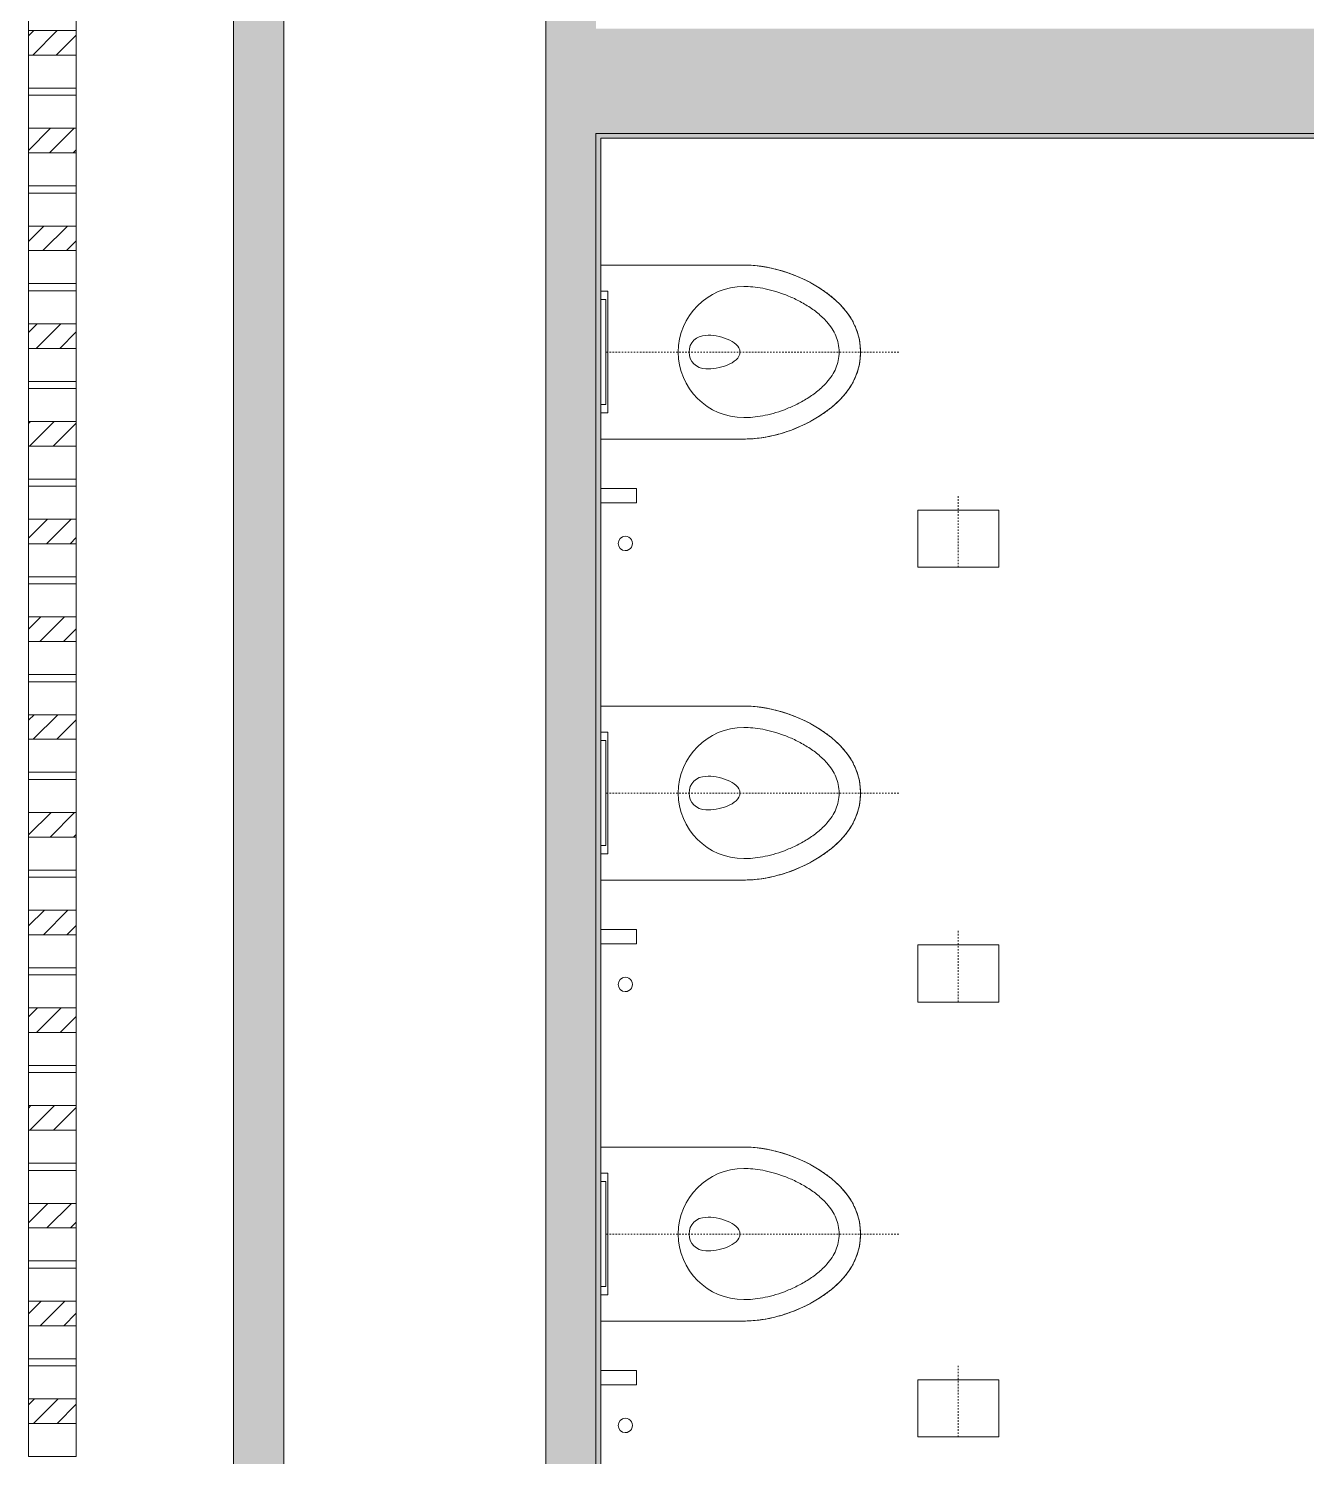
# Model space of a CAD drawing. Header units: millimetres. Extents: x -32090 to 18410, y 18847 to 76047.
# Drawn here: x -10725 to -8045, y 21962 to 24957 of the extents above; entities that cross this region are included whole.
import ezdxf

# ---------------------------------------------------------------- set-up
doc = ezdxf.new("R2010")
doc.units = ezdxf.units.MM
doc.linetypes.add('Dash', pattern=[6.35, 3.175, -3.175])
for name, color, linetype, lineweight in [('A-GLAZ-CURT', 52, 'Continuous', 5), ('A-GLAZ-CWMG', 51, 'Continuous', 5), ('A-WALL', 113, 'Continuous', 5), ('A-WALL-PATT', 111, 'Continuous', 5), ('P-SANR-FIXT', 6, 'Continuous', 5), ('P-SANR-FIXT-HDLN', 131, 'Dash', 5)]:
    doc.layers.add(name, color=color, linetype=linetype, lineweight=lineweight)

# ---------------------------------------------------------------- blocks, each defined once
blk = doc.blocks.new('TOTO-WC-WH - TOILET-V25-1st Traffic Floor Plan - Pedestrian')
at = {"layer": 'P-SANR-FIXT', "color": 7}
for p, q in [((-182.5, -300), (-182.5, 0)), ((-182.5, 0), (-182.5, -300)), ((-127.5, 0), (-127.5, -15)), ((127.5, -15), (-127.5, -15)), ((127.5, -15), (127.5, 0)), ((182.5, 0), (182.5, -300)), ((182.5, 0), (182.5, -300))]:
    blk.add_line(p, q, dxfattribs=at)
for centre, radius in [((0, -300), 137.5), ((0, -220.2), 35)]:
    blk.add_arc(centre, radius, 360, 180, dxfattribs=at)
for points, knots in [([(-35, -220.2), (-36, -233.8), (-30.7, -267.6), (-12.3, -292), (0, -292)], [0, 0, 0, 0, 0.0856719, 0.1699366, 0.1699366, 0.1699366, 0.1699366]), ([(35, -220.2), (36, -233.8), (30.7, -267.6), (12.3, -292), (0, -292)], [0, 0, 0, 0, 0.0856719, 0.1699366, 0.1699366, 0.1699366, 0.1699366]), ([(0, -545), (-8.6, -544.9), (-25, -543.5), (-43.9, -538), (-58, -531.9), (-68.1, -526.5), (-77.7, -520.3), (-89.9, -511.2), (-104, -498.3), (-119, -481), (-132.3, -462.4), (-143.9, -443.1), (-153.7, -423.7), (-164.7, -398.1), (-174.6, -366.9), (-181.2, -331.6), (-182.5, -310.1), (-182.5, -300)], [-1, -1, -1, -1, -0.9375, -0.875, -0.84375, -0.8125, -0.78125, -0.75, -0.6875, -0.625, -0.5625, -0.5, -0.4375, -0.375, -0.25, -0.125, 0, 0, 0, 0]), ([(-182.5, -300), (-182.5, -338.1), (-163, -438.6), (-72.5, -545), (0, -545)], [0, 0, 0, 0, 0.3064, 0.6503698, 0.6503698, 0.6503698, 0.6503698]), ([(-137.5, -300), (-137.5, -311.9), (-135.8, -332), (-129, -361.7), (-121.4, -385), (-111, -409.1), (-97.6, -433.6), (-81.6, -456.1), (-65.1, -473.5), (-49.1, -485.8), (-34, -493.8), (-18.1, -498.8), (-6.3, -500), (0, -500)], [0, 0, 0, 0, 0.118249, 0.1773736, 0.2364981, 0.2956226, 0.3547471, 0.4138717, 0.4729962, 0.5173396, 0.561683, 0.6060264, 0.6503698, 0.6503698, 0.6503698, 0.6503698]), ([(182.5, -300), (182.5, -310.1), (181.2, -331.6), (174.6, -366.9), (164.7, -398.1), (153.7, -423.7), (143.9, -443.1), (132.3, -462.4), (119, -481), (104, -498.3), (89.9, -511.2), (77.7, -520.3), (68.1, -526.5), (58, -531.9), (43.9, -538), (25, -543.5), (8.6, -544.9), (0, -545)], [-1, -1, -1, -1, -0.875, -0.75, -0.625, -0.5625, -0.5, -0.4375, -0.375, -0.3125, -0.25, -0.21875, -0.1875, -0.15625, -0.125, -0.0625, 0, 0, 0, 0]), ([(137.5, -300), (137.5, -311.9), (135.8, -332), (129, -361.7), (121.4, -385), (111, -409.1), (97.6, -433.6), (81.6, -456.1), (65.1, -473.5), (49.1, -485.8), (34, -493.8), (18.1, -498.8), (6.3, -500), (0, -500)], [0, 0, 0, 0, 0.118249, 0.1773736, 0.2364981, 0.2956226, 0.3547471, 0.4138717, 0.4729962, 0.5173396, 0.561683, 0.6060264, 0.6503698, 0.6503698, 0.6503698, 0.6503698]), ([(182.5, -300), (182.5, -338.1), (163, -438.6), (72.5, -545), (0, -545)], [0, 0, 0, 0, 0.3064, 0.6503698, 0.6503698, 0.6503698, 0.6503698])]:
    blk.add_open_spline(points, degree=3, knots=knots, dxfattribs=at)
at = {"layer": 'P-SANR-FIXT-HDLN', "color": 7}
blk.add_line((0, -625), (0, -11), dxfattribs=at)
blk = doc.blocks.new('TRIGGER SPRAY SET - THX20NBPIV-V26-1st Traffic Floor Plan - Pedestrian')
at = {"layer": 'P-SANR-FIXT', "color": 7}
for p, q in [((-15, 75), (-15, 0)), ((15, 0), (15, 75)), ((-15, 0), (15, 0))]:
    blk.add_line(p, q, dxfattribs=at)
for start, end in [(0, 180), (180, 360)]:
    blk.add_arc((-100, 23.4), 15, start, end, dxfattribs=at)
blk = doc.blocks.new('TOTO-WC-WH - TOILET-V27-1st Traffic Floor Plan - Pedestrian')
at = {"layer": 'P-SANR-FIXT', "color": 7}
for p, q in [((-182.5, -300), (-182.5, 0)), ((-182.5, 0), (-182.5, -300)), ((-127.5, 0), (-127.5, -15)), ((127.5, -15), (-127.5, -15)), ((127.5, -15), (127.5, 0)), ((182.5, 0), (182.5, -300)), ((182.5, 0), (182.5, -300))]:
    blk.add_line(p, q, dxfattribs=at)
for centre, radius in [((0, -300), 137.5), ((0, -220.2), 35)]:
    blk.add_arc(centre, radius, 360, 180, dxfattribs=at)
for points, knots in [([(-35, -220.2), (-36, -233.8), (-30.7, -267.6), (-12.3, -292), (0, -292)], [0, 0, 0, 0, 0.0856719, 0.1699366, 0.1699366, 0.1699366, 0.1699366]), ([(35, -220.2), (36, -233.8), (30.7, -267.6), (12.3, -292), (0, -292)], [0, 0, 0, 0, 0.0856719, 0.1699366, 0.1699366, 0.1699366, 0.1699366]), ([(0, -545), (-8.6, -544.9), (-25, -543.5), (-43.9, -538), (-58, -531.9), (-68.1, -526.5), (-77.7, -520.3), (-89.9, -511.2), (-104, -498.3), (-119, -481), (-132.3, -462.4), (-143.9, -443.1), (-153.7, -423.7), (-164.7, -398.1), (-174.6, -366.9), (-181.2, -331.6), (-182.5, -310.1), (-182.5, -300)], [-1, -1, -1, -1, -0.9375, -0.875, -0.84375, -0.8125, -0.78125, -0.75, -0.6875, -0.625, -0.5625, -0.5, -0.4375, -0.375, -0.25, -0.125, 0, 0, 0, 0]), ([(-182.5, -300), (-182.5, -338.1), (-163, -438.6), (-72.5, -545), (0, -545)], [0, 0, 0, 0, 0.3064, 0.6503698, 0.6503698, 0.6503698, 0.6503698]), ([(-137.5, -300), (-137.5, -311.9), (-135.8, -332), (-129, -361.7), (-121.4, -385), (-111, -409.1), (-97.6, -433.6), (-81.6, -456.1), (-65.1, -473.5), (-49.1, -485.8), (-34, -493.8), (-18.1, -498.8), (-6.3, -500), (0, -500)], [0, 0, 0, 0, 0.118249, 0.1773736, 0.2364981, 0.2956226, 0.3547471, 0.4138717, 0.4729962, 0.5173396, 0.561683, 0.6060264, 0.6503698, 0.6503698, 0.6503698, 0.6503698]), ([(182.5, -300), (182.5, -310.1), (181.2, -331.6), (174.6, -366.9), (164.7, -398.1), (153.7, -423.7), (143.9, -443.1), (132.3, -462.4), (119, -481), (104, -498.3), (89.9, -511.2), (77.7, -520.3), (68.1, -526.5), (58, -531.9), (43.9, -538), (25, -543.5), (8.6, -544.9), (0, -545)], [-1, -1, -1, -1, -0.875, -0.75, -0.625, -0.5625, -0.5, -0.4375, -0.375, -0.3125, -0.25, -0.21875, -0.1875, -0.15625, -0.125, -0.0625, 0, 0, 0, 0]), ([(137.5, -300), (137.5, -311.9), (135.8, -332), (129, -361.7), (121.4, -385), (111, -409.1), (97.6, -433.6), (81.6, -456.1), (65.1, -473.5), (49.1, -485.8), (34, -493.8), (18.1, -498.8), (6.3, -500), (0, -500)], [0, 0, 0, 0, 0.118249, 0.1773736, 0.2364981, 0.2956226, 0.3547471, 0.4138717, 0.4729962, 0.5173396, 0.561683, 0.6060264, 0.6503698, 0.6503698, 0.6503698, 0.6503698]), ([(182.5, -300), (182.5, -338.1), (163, -438.6), (72.5, -545), (0, -545)], [0, 0, 0, 0, 0.3064, 0.6503698, 0.6503698, 0.6503698, 0.6503698])]:
    blk.add_open_spline(points, degree=3, knots=knots, dxfattribs=at)
at = {"layer": 'P-SANR-FIXT-HDLN', "color": 7}
blk.add_line((0, -625), (0, -11), dxfattribs=at)
blk = doc.blocks.new('TRIGGER SPRAY SET - THX20NBPIV-V28-1st Traffic Floor Plan - Pedestrian')
at = {"layer": 'P-SANR-FIXT', "color": 7}
for p, q in [((-15, 75), (-15, 0)), ((15, 0), (15, 75)), ((-15, 0), (15, 0))]:
    blk.add_line(p, q, dxfattribs=at)
for start, end in [(0, 180), (180, 360)]:
    blk.add_arc((-100, 23.4), 15, start, end, dxfattribs=at)
blk = doc.blocks.new('TOTO-WC-WH - TOILET-V29-1st Traffic Floor Plan - Pedestrian')
at = {"layer": 'P-SANR-FIXT', "color": 7}
for p, q in [((-182.5, -300), (-182.5, 0)), ((-182.5, 0), (-182.5, -300)), ((-127.5, 0), (-127.5, -15)), ((127.5, -15), (-127.5, -15)), ((127.5, -15), (127.5, 0)), ((182.5, 0), (182.5, -300)), ((182.5, 0), (182.5, -300))]:
    blk.add_line(p, q, dxfattribs=at)
for centre, radius in [((0, -300), 137.5), ((0, -220.2), 35)]:
    blk.add_arc(centre, radius, 360, 180, dxfattribs=at)
for points, knots in [([(-35, -220.2), (-36, -233.8), (-30.7, -267.6), (-12.3, -292), (0, -292)], [0, 0, 0, 0, 0.0856719, 0.1699366, 0.1699366, 0.1699366, 0.1699366]), ([(35, -220.2), (36, -233.8), (30.7, -267.6), (12.3, -292), (0, -292)], [0, 0, 0, 0, 0.0856719, 0.1699366, 0.1699366, 0.1699366, 0.1699366]), ([(0, -545), (-8.6, -544.9), (-25, -543.5), (-43.9, -538), (-58, -531.9), (-68.1, -526.5), (-77.7, -520.3), (-89.9, -511.2), (-104, -498.3), (-119, -481), (-132.3, -462.4), (-143.9, -443.1), (-153.7, -423.7), (-164.7, -398.1), (-174.6, -366.9), (-181.2, -331.6), (-182.5, -310.1), (-182.5, -300)], [-1, -1, -1, -1, -0.9375, -0.875, -0.84375, -0.8125, -0.78125, -0.75, -0.6875, -0.625, -0.5625, -0.5, -0.4375, -0.375, -0.25, -0.125, 0, 0, 0, 0]), ([(-182.5, -300), (-182.5, -338.1), (-163, -438.6), (-72.5, -545), (0, -545)], [0, 0, 0, 0, 0.3064, 0.6503698, 0.6503698, 0.6503698, 0.6503698]), ([(-137.5, -300), (-137.5, -311.9), (-135.8, -332), (-129, -361.7), (-121.4, -385), (-111, -409.1), (-97.6, -433.6), (-81.6, -456.1), (-65.1, -473.5), (-49.1, -485.8), (-34, -493.8), (-18.1, -498.8), (-6.3, -500), (0, -500)], [0, 0, 0, 0, 0.118249, 0.1773736, 0.2364981, 0.2956226, 0.3547471, 0.4138717, 0.4729962, 0.5173396, 0.561683, 0.6060264, 0.6503698, 0.6503698, 0.6503698, 0.6503698]), ([(182.5, -300), (182.5, -310.1), (181.2, -331.6), (174.6, -366.9), (164.7, -398.1), (153.7, -423.7), (143.9, -443.1), (132.3, -462.4), (119, -481), (104, -498.3), (89.9, -511.2), (77.7, -520.3), (68.1, -526.5), (58, -531.9), (43.9, -538), (25, -543.5), (8.6, -544.9), (0, -545)], [-1, -1, -1, -1, -0.875, -0.75, -0.625, -0.5625, -0.5, -0.4375, -0.375, -0.3125, -0.25, -0.21875, -0.1875, -0.15625, -0.125, -0.0625, 0, 0, 0, 0]), ([(137.5, -300), (137.5, -311.9), (135.8, -332), (129, -361.7), (121.4, -385), (111, -409.1), (97.6, -433.6), (81.6, -456.1), (65.1, -473.5), (49.1, -485.8), (34, -493.8), (18.1, -498.8), (6.3, -500), (0, -500)], [0, 0, 0, 0, 0.118249, 0.1773736, 0.2364981, 0.2956226, 0.3547471, 0.4138717, 0.4729962, 0.5173396, 0.561683, 0.6060264, 0.6503698, 0.6503698, 0.6503698, 0.6503698]), ([(182.5, -300), (182.5, -338.1), (163, -438.6), (72.5, -545), (0, -545)], [0, 0, 0, 0, 0.3064, 0.6503698, 0.6503698, 0.6503698, 0.6503698])]:
    blk.add_open_spline(points, degree=3, knots=knots, dxfattribs=at)
at = {"layer": 'P-SANR-FIXT-HDLN', "color": 7}
blk.add_line((0, -625), (0, -11), dxfattribs=at)
blk = doc.blocks.new('TRIGGER SPRAY SET - THX20NBPIV-V30-1st Traffic Floor Plan - Pedestrian')
at = {"layer": 'P-SANR-FIXT', "color": 7}
for p, q in [((-15, 75), (-15, 0)), ((15, 0), (15, 75)), ((-15, 0), (15, 0))]:
    blk.add_line(p, q, dxfattribs=at)
for start, end in [(0, 180), (180, 360)]:
    blk.add_arc((-100, 23.4), 15, start, end, dxfattribs=at)
blk = doc.blocks.new('TOILET PAPER DISPENSER1 - DS708PAS-V34-1st Traffic Floor Plan - Pedestrian')
at = {"layer": 'P-SANR-FIXT', "color": 7}
for p, q in [((85, 0), (-85, 0)), ((-85, 0), (-85, -120)), ((-85, -120), (-85, 0)), ((-85, 0), (85, 0)), ((85, -120), (85, 0)), ((85, 0), (85, -120)), ((-85, -120), (85, -120)), ((85, -120), (-85, -120))]:
    blk.add_line(p, q, dxfattribs=at)
at = {"layer": 'P-SANR-FIXT-HDLN', "color": 7}
blk.add_line((0, 0), (0, -150), dxfattribs=at)
blk = doc.blocks.new('TOTO-FLUSH PANEL - MB005DG-V51-1st Traffic Floor Plan - Pedestrian')
at = {"layer": 'P-SANR-FIXT', "color": 7}
for p, q in [((-110, 0), (-110, -11)), ((110, -11), (110, 0)), ((110, -11), (-110, -11))]:
    blk.add_line(p, q, dxfattribs=at)
blk = doc.blocks.new('X Block - X Block-V424-1st Traffic Floor Plan - Pedestrian')
at = {"layer": 'A-GLAZ-CURT'}
h = blk.add_hatch(dxfattribs=at)
h.set_pattern_fill('FP_409', color=256, style=0, pattern_type=2)
h.set_pattern_definition([(315, (-22064.496, -10674.92), (24.748737, 24.748737), [])])
h.paths.add_polyline_path([(18.3, 50), (-33.3, 50), (-33.3, -50), (18.3, -50)])
for p, q in [((-102.5, 50), (-102.5, -50)), ((-102.5, 50), (-33.3, 50)), ((18.3, 50), (-33.3, 50)), ((-33.3, 50), (-33.3, -50)), ((18.3, -50), (18.3, 50)), ((18.3, 50), (87.5, 50)), ((87.5, 50), (87.5, -50)), ((-33.3, -50), (-102.5, -50)), ((-33.3, -50), (18.3, -50)), ((87.5, -50), (18.3, -50))]:
    blk.add_line(p, q, dxfattribs=at)
blk = doc.blocks.new('X Block - X Block-V425-1st Traffic Floor Plan - Pedestrian')
at = {"layer": 'A-GLAZ-CURT'}
h = blk.add_hatch(dxfattribs=at)
h.set_pattern_fill('FP_410', color=256, style=0, pattern_type=2)
h.set_pattern_definition([(315, (-22269.496, -10674.92), (24.748737, 24.748737), [])])
h.paths.add_polyline_path([(18.3, 50), (-33.3, 50), (-33.3, -50), (18.3, -50)])
for p, q in [((-102.5, 50), (-102.5, -50)), ((-102.5, 50), (-33.3, 50)), ((18.3, 50), (-33.3, 50)), ((-33.3, 50), (-33.3, -50)), ((18.3, -50), (18.3, 50)), ((18.3, 50), (87.5, 50)), ((87.5, 50), (87.5, -50)), ((-33.3, -50), (-102.5, -50)), ((-33.3, -50), (18.3, -50)), ((87.5, -50), (18.3, -50))]:
    blk.add_line(p, q, dxfattribs=at)
blk = doc.blocks.new('X Block - X Block-V426-1st Traffic Floor Plan - Pedestrian')
at = {"layer": 'A-GLAZ-CURT'}
h = blk.add_hatch(dxfattribs=at)
h.set_pattern_fill('FP_411', color=256, style=0, pattern_type=2)
h.set_pattern_definition([(315, (-22474.496, -10674.92), (24.748737, 24.748737), [])])
h.paths.add_polyline_path([(18.3, 50), (-33.3, 50), (-33.3, -50), (18.3, -50)])
for p, q in [((-102.5, 50), (-102.5, -50)), ((-102.5, 50), (-33.3, 50)), ((18.3, 50), (-33.3, 50)), ((-33.3, 50), (-33.3, -50)), ((18.3, -50), (18.3, 50)), ((18.3, 50), (87.5, 50)), ((87.5, 50), (87.5, -50)), ((-33.3, -50), (-102.5, -50)), ((-33.3, -50), (18.3, -50)), ((87.5, -50), (18.3, -50))]:
    blk.add_line(p, q, dxfattribs=at)
blk = doc.blocks.new('X Block - X Block-V427-1st Traffic Floor Plan - Pedestrian')
at = {"layer": 'A-GLAZ-CURT'}
h = blk.add_hatch(dxfattribs=at)
h.set_pattern_fill('FP_412', color=256, style=0, pattern_type=2)
h.set_pattern_definition([(315, (-22679.496, -10674.92), (24.748737, 24.748737), [])])
h.paths.add_polyline_path([(18.3, 50), (-33.3, 50), (-33.3, -50), (18.3, -50)])
for p, q in [((-102.5, 50), (-102.5, -50)), ((-102.5, 50), (-33.3, 50)), ((18.3, 50), (-33.3, 50)), ((-33.3, 50), (-33.3, -50)), ((18.3, -50), (18.3, 50)), ((18.3, 50), (87.5, 50)), ((87.5, 50), (87.5, -50)), ((-33.3, -50), (-102.5, -50)), ((-33.3, -50), (18.3, -50)), ((87.5, -50), (18.3, -50))]:
    blk.add_line(p, q, dxfattribs=at)
blk = doc.blocks.new('X Block - X Block-V428-1st Traffic Floor Plan - Pedestrian')
at = {"layer": 'A-GLAZ-CURT'}
h = blk.add_hatch(dxfattribs=at)
h.set_pattern_fill('FP_413', color=256, style=0, pattern_type=2)
h.set_pattern_definition([(315, (-22884.496, -10674.92), (24.748737, 24.748737), [])])
h.paths.add_polyline_path([(18.3, 50), (-33.3, 50), (-33.3, -50), (18.3, -50)])
for p, q in [((-102.5, 50), (-102.5, -50)), ((-102.5, 50), (-33.3, 50)), ((18.3, 50), (-33.3, 50)), ((-33.3, 50), (-33.3, -50)), ((18.3, -50), (18.3, 50)), ((18.3, 50), (87.5, 50)), ((87.5, 50), (87.5, -50)), ((-33.3, -50), (-102.5, -50)), ((-33.3, -50), (18.3, -50)), ((87.5, -50), (18.3, -50))]:
    blk.add_line(p, q, dxfattribs=at)
blk = doc.blocks.new('X Block - X Block-V429-1st Traffic Floor Plan - Pedestrian')
at = {"layer": 'A-GLAZ-CURT'}
h = blk.add_hatch(dxfattribs=at)
h.set_pattern_fill('FP_414', color=256, style=0, pattern_type=2)
h.set_pattern_definition([(315, (-23089.496, -10674.92), (24.748737, 24.748737), [])])
h.paths.add_polyline_path([(18.3, 50), (-33.3, 50), (-33.3, -50), (18.3, -50)])
for p, q in [((-102.5, 50), (-102.5, -50)), ((-102.5, 50), (-33.3, 50)), ((18.3, 50), (-33.3, 50)), ((-33.3, 50), (-33.3, -50)), ((18.3, -50), (18.3, 50)), ((18.3, 50), (87.5, 50)), ((87.5, 50), (87.5, -50)), ((-33.3, -50), (-102.5, -50)), ((-33.3, -50), (18.3, -50)), ((87.5, -50), (18.3, -50))]:
    blk.add_line(p, q, dxfattribs=at)
blk = doc.blocks.new('X Block - X Block-V430-1st Traffic Floor Plan - Pedestrian')
at = {"layer": 'A-GLAZ-CURT'}
h = blk.add_hatch(dxfattribs=at)
h.set_pattern_fill('FP_415', color=256, style=0, pattern_type=2)
h.set_pattern_definition([(315, (-23294.496, -10674.92), (24.748737, 24.748737), [])])
h.paths.add_polyline_path([(-33.3, -50), (18.3, -50), (18.3, 50), (-33.3, 50)])
for p, q in [((-102.5, 50), (-102.5, -50)), ((-102.5, 50), (-33.3, 50)), ((18.3, 50), (-33.3, 50)), ((-33.3, 50), (-33.3, -50)), ((18.3, -50), (18.3, 50)), ((18.3, 50), (87.5, 50)), ((87.5, 50), (87.5, -50)), ((-33.3, -50), (-102.5, -50)), ((-33.3, -50), (18.3, -50)), ((87.5, -50), (18.3, -50))]:
    blk.add_line(p, q, dxfattribs=at)
blk = doc.blocks.new('X Block - X Block-V431-1st Traffic Floor Plan - Pedestrian')
at = {"layer": 'A-GLAZ-CURT'}
h = blk.add_hatch(dxfattribs=at)
h.set_pattern_fill('FP_416', color=256, style=0, pattern_type=2)
h.set_pattern_definition([(315, (-23499.496, -10674.92), (24.748737, 24.748737), [])])
h.paths.add_polyline_path([(18.3, 50), (-33.3, 50), (-33.3, -50), (18.3, -50)])
for p, q in [((-102.5, 50), (-102.5, -50)), ((-102.5, 50), (-33.3, 50)), ((18.3, 50), (-33.3, 50)), ((-33.3, 50), (-33.3, -50)), ((18.3, -50), (18.3, 50)), ((18.3, 50), (87.5, 50)), ((87.5, 50), (87.5, -50)), ((-33.3, -50), (-102.5, -50)), ((-33.3, -50), (18.3, -50)), ((87.5, -50), (18.3, -50))]:
    blk.add_line(p, q, dxfattribs=at)
blk = doc.blocks.new('X Block - X Block-V432-1st Traffic Floor Plan - Pedestrian')
at = {"layer": 'A-GLAZ-CURT'}
h = blk.add_hatch(dxfattribs=at)
h.set_pattern_fill('FP_417', color=256, style=0, pattern_type=2)
h.set_pattern_definition([(315, (-23704.496, -10674.92), (24.748737, 24.748737), [])])
h.paths.add_polyline_path([(18.3, 50), (-33.3, 50), (-33.3, -50), (18.3, -50)])
for p, q in [((-102.5, 50), (-102.5, -50)), ((-102.5, 50), (-33.3, 50)), ((18.3, 50), (-33.3, 50)), ((-33.3, 50), (-33.3, -50)), ((18.3, -50), (18.3, 50)), ((18.3, 50), (87.5, 50)), ((87.5, 50), (87.5, -50)), ((-33.3, -50), (-102.5, -50)), ((-33.3, -50), (18.3, -50)), ((87.5, -50), (18.3, -50))]:
    blk.add_line(p, q, dxfattribs=at)
blk = doc.blocks.new('X Block - X Block-V433-1st Traffic Floor Plan - Pedestrian')
at = {"layer": 'A-GLAZ-CURT'}
h = blk.add_hatch(dxfattribs=at)
h.set_pattern_fill('FP_418', color=256, style=0, pattern_type=2)
h.set_pattern_definition([(315, (-23909.496, -10674.92), (24.748737, 24.748737), [])])
h.paths.add_polyline_path([(-33.3, -50), (18.3, -50), (18.3, 50), (-33.3, 50)])
for p, q in [((-102.5, 50), (-102.5, -50)), ((-102.5, 50), (-33.3, 50)), ((18.3, 50), (-33.3, 50)), ((-33.3, 50), (-33.3, -50)), ((18.3, -50), (18.3, 50)), ((18.3, 50), (87.5, 50)), ((87.5, 50), (87.5, -50)), ((-33.3, -50), (-102.5, -50)), ((-33.3, -50), (18.3, -50)), ((87.5, -50), (18.3, -50))]:
    blk.add_line(p, q, dxfattribs=at)
blk = doc.blocks.new('X Block - X Block-V434-1st Traffic Floor Plan - Pedestrian')
at = {"layer": 'A-GLAZ-CURT'}
h = blk.add_hatch(dxfattribs=at)
h.set_pattern_fill('FP_419', color=256, style=0, pattern_type=2)
h.set_pattern_definition([(315, (-24114.496, -10674.92), (24.748737, 24.748737), [])])
h.paths.add_polyline_path([(18.3, 50), (-33.3, 50), (-33.3, -50), (18.3, -50)])
for p, q in [((-102.5, 50), (-102.5, -50)), ((-102.5, 50), (-33.3, 50)), ((18.3, 50), (-33.3, 50)), ((-33.3, 50), (-33.3, -50)), ((18.3, -50), (18.3, 50)), ((18.3, 50), (87.5, 50)), ((87.5, 50), (87.5, -50)), ((-33.3, -50), (-102.5, -50)), ((-33.3, -50), (18.3, -50)), ((87.5, -50), (18.3, -50))]:
    blk.add_line(p, q, dxfattribs=at)
blk = doc.blocks.new('X Block - X Block-V435-1st Traffic Floor Plan - Pedestrian')
at = {"layer": 'A-GLAZ-CURT'}
h = blk.add_hatch(dxfattribs=at)
h.set_pattern_fill('FP_420', color=256, style=0, pattern_type=2)
h.set_pattern_definition([(315, (-24319.496, -10674.92), (24.748737, 24.748737), [])])
h.paths.add_polyline_path([(18.3, 50), (-33.3, 50), (-33.3, -50), (18.3, -50)])
for p, q in [((-102.5, 50), (-102.5, -50)), ((-102.5, 50), (-33.3, 50)), ((18.3, 50), (-33.3, 50)), ((-33.3, 50), (-33.3, -50)), ((18.3, -50), (18.3, 50)), ((18.3, 50), (87.5, 50)), ((87.5, 50), (87.5, -50)), ((-33.3, -50), (-102.5, -50)), ((-33.3, -50), (18.3, -50)), ((87.5, -50), (18.3, -50))]:
    blk.add_line(p, q, dxfattribs=at)
blk = doc.blocks.new('X Block - X Block-V436-1st Traffic Floor Plan - Pedestrian')
at = {"layer": 'A-GLAZ-CURT'}
h = blk.add_hatch(dxfattribs=at)
h.set_pattern_fill('FP_421', color=256, style=0, pattern_type=2)
h.set_pattern_definition([(315, (-24524.496, -10674.92), (24.748737, 24.748737), [])])
h.paths.add_polyline_path([(18.3, 50), (-33.3, 50), (-33.3, -50), (18.3, -50)])
for p, q in [((-102.5, 50), (-102.5, -50)), ((-102.5, 50), (-33.3, 50)), ((18.3, 50), (-33.3, 50)), ((-33.3, 50), (-33.3, -50)), ((18.3, -50), (18.3, 50)), ((18.3, 50), (87.5, 50)), ((87.5, 50), (87.5, -50)), ((-33.3, -50), (-102.5, -50)), ((-33.3, -50), (18.3, -50)), ((87.5, -50), (18.3, -50))]:
    blk.add_line(p, q, dxfattribs=at)
blk = doc.blocks.new('X Block - X Block-V437-1st Traffic Floor Plan - Pedestrian')
at = {"layer": 'A-GLAZ-CURT'}
h = blk.add_hatch(dxfattribs=at)
h.set_pattern_fill('FP_422', color=256, style=0, pattern_type=2)
h.set_pattern_definition([(315, (-24729.496, -10674.92), (24.748737, 24.748737), [])])
h.paths.add_polyline_path([(18.3, 50), (-33.3, 50), (-33.3, -50), (18.3, -50)])
for p, q in [((-102.5, 50), (-102.5, -50)), ((-102.5, 50), (-33.3, 50)), ((18.3, 50), (-33.3, 50)), ((-33.3, 50), (-33.3, -50)), ((18.3, -50), (18.3, 50)), ((18.3, 50), (87.5, 50)), ((87.5, 50), (87.5, -50)), ((-33.3, -50), (-102.5, -50)), ((-33.3, -50), (18.3, -50)), ((87.5, -50), (18.3, -50))]:
    blk.add_line(p, q, dxfattribs=at)
blk = doc.blocks.new('X Block - X Block-V438-1st Traffic Floor Plan - Pedestrian')
at = {"layer": 'A-GLAZ-CURT'}
h = blk.add_hatch(dxfattribs=at)
h.set_pattern_fill('FP_423', color=256, style=0, pattern_type=2)
h.set_pattern_definition([(315, (-24934.496, -10674.92), (24.748737, 24.748737), [])])
h.paths.add_polyline_path([(18.3, 50), (-33.3, 50), (-33.3, -50), (18.3, -50)])
for p, q in [((-102.5, 50), (-102.5, -50)), ((-102.5, 50), (-33.3, 50)), ((18.3, 50), (-33.3, 50)), ((-33.3, 50), (-33.3, -50)), ((18.3, -50), (18.3, 50)), ((18.3, 50), (87.5, 50)), ((87.5, 50), (87.5, -50)), ((-33.3, -50), (-102.5, -50)), ((-33.3, -50), (18.3, -50)), ((87.5, -50), (18.3, -50))]:
    blk.add_line(p, q, dxfattribs=at)
blk = doc.blocks.new('Rectangular Mullion - 15 x 100mm-V155-1st Traffic Floor Plan - Pedestrian')
at = {"layer": 'A-GLAZ-CWMG'}
for p, q in [((-23149.9, 65882), (-23134.9, 65882)), ((-23134.9, 65782), (-23149.9, 65782))]:
    blk.add_line(p, q, dxfattribs=at)

msp = doc.modelspace()

# ---------------------------------------------------------------- hatches: boundary and pattern name
at = {"layer": 'A-WALL-PATT'}
for points in [[(-9535, 20117), (-9535, 31072), (-9640, 31072), (-9640, 20117), (-9563.7, 20117)], [(-10286.4, 21062), (-10189.9, 21062), (-10189.9, 26932), (-10294.9, 26932), (-10294.9, 21062)], [(-9525, 20117), (-9525, 24737), (-9535, 24737), (-9535, 20117)]]:
    msp.add_hatch(color=256, dxfattribs=at).paths.add_polyline_path(points)
h = msp.add_hatch(color=256, dxfattribs=at)
h.paths.add_polyline_path([(-5514.9, 24737), (-5174.9, 24737), (-5174.9, 24957), (-5514.9, 24957), (-5514.9, 24773.5)])
h.paths.add_polyline_path([(-7139.9, 24737), (-6514.9, 24737), (-6514.9, 24957), (-9535, 24957), (-9535, 24737), (-7973.9, 24737)])
h = msp.add_hatch(color=256, dxfattribs=at)
h.paths.add_polyline_path([(-5404.9, 24727), (-5404.9, 24737), (-5514.9, 24737), (-5514.9, 24727)])
h.paths.add_polyline_path([(-6514.9, 24727), (-6514.9, 24737), (-9525, 24737), (-9525, 24727), (-7973.9, 24727)])

# ---------------------------------------------------------------- linework, layer by layer
at = {"layer": 'A-WALL', "lineweight": 15}
for p, q in [((-9640, 30867.1), (-9640, 20102)), ((-10294.9, 26932), (-10294.9, 21062)), ((-10189.9, 21047), (-10189.9, 26947)), ((-9535, 20117), (-9535, 24737)), ((-9535, 24737), (-6514.9, 24737)), ((-9525, 20127), (-9525, 24727)), ((-9525, 24727), (-6514.9, 24727))]:
    msp.add_line(p, q, dxfattribs=at)

# ---------------------------------------------------------------- block references
at = {"layer": 'A-GLAZ-CURT', "rotation": 89.99999999999991}
for name, p in [('X Block - X Block-V438-1st Traffic Floor Plan - Pedestrian', (-10674.9, 24934.5)), ('X Block - X Block-V437-1st Traffic Floor Plan - Pedestrian', (-10674.9, 24729.5)), ('X Block - X Block-V436-1st Traffic Floor Plan - Pedestrian', (-10674.9, 24524.5)), ('X Block - X Block-V435-1st Traffic Floor Plan - Pedestrian', (-10674.9, 24319.5)), ('X Block - X Block-V434-1st Traffic Floor Plan - Pedestrian', (-10674.9, 24114.5)), ('X Block - X Block-V433-1st Traffic Floor Plan - Pedestrian', (-10674.9, 23909.5)), ('X Block - X Block-V432-1st Traffic Floor Plan - Pedestrian', (-10674.9, 23704.5)), ('X Block - X Block-V431-1st Traffic Floor Plan - Pedestrian', (-10674.9, 23499.5)), ('X Block - X Block-V430-1st Traffic Floor Plan - Pedestrian', (-10674.9, 23294.5)), ('X Block - X Block-V429-1st Traffic Floor Plan - Pedestrian', (-10674.9, 23089.5)), ('X Block - X Block-V428-1st Traffic Floor Plan - Pedestrian', (-10674.9, 22884.5)), ('X Block - X Block-V427-1st Traffic Floor Plan - Pedestrian', (-10674.9, 22679.5)), ('X Block - X Block-V426-1st Traffic Floor Plan - Pedestrian', (-10674.9, 22474.5)), ('X Block - X Block-V425-1st Traffic Floor Plan - Pedestrian', (-10674.9, 22269.5)), ('X Block - X Block-V424-1st Traffic Floor Plan - Pedestrian', (-10674.9, 22064.5))]:
    msp.add_blockref(name, p, dxfattribs=at)
at = {"layer": 'A-GLAZ-CWMG'}
for p, rotation in [((55157.1, 47966.9), 89.9999999999994), ((55157.1, 47761.9), 90), ((55157.1, 47556.9), 90), ((55157.1, 47351.9), 90), ((55157.1, 47146.9), 90), ((55157.1, 46941.9), 90), ((55157.1, 46736.9), 90), ((55157.1, 46531.9), 89.9999999999994), ((55157.1, 46326.9), 90), ((55157.1, 46121.9), 90), ((55157.1, 45916.9), 90), ((55157.1, 45711.9), 90), ((55157.1, 45506.9), 90), ((55157.1, 45301.9), 90)]:
    msp.add_blockref('Rectangular Mullion - 15 x 100mm-V155-1st Traffic Floor Plan - Pedestrian', p, dxfattribs=dict(at, rotation=rotation))
at = {"layer": 'P-SANR-FIXT', "color": 7}
for name, p, rotation in [('TOTO-WC-WH - TOILET-V29-1st Traffic Floor Plan - Pedestrian', (-9525, 24278.5), 89.99999999999913), ('TOTO-FLUSH PANEL - MB005DG-V51-1st Traffic Floor Plan - Pedestrian', (-9525, 24278.5), 89.99999999999991), ('TRIGGER SPRAY SET - THX20NBPIV-V30-1st Traffic Floor Plan - Pedestrian', (-9450, 23977), 89.99997787765948), ('TOILET PAPER DISPENSER1 - DS708PAS-V34-1st Traffic Floor Plan - Pedestrian', (-8775, 23827), 179.9999779006171), ('TOTO-WC-WH - TOILET-V27-1st Traffic Floor Plan - Pedestrian', (-9525, 23353.5), 89.99999999999913), ('TOTO-FLUSH PANEL - MB005DG-V51-1st Traffic Floor Plan - Pedestrian', (-9525, 23353.5), 89.99999999999991), ('TRIGGER SPRAY SET - THX20NBPIV-V28-1st Traffic Floor Plan - Pedestrian', (-9450, 23052), 89.99997787765948), ('TOILET PAPER DISPENSER1 - DS708PAS-V34-1st Traffic Floor Plan - Pedestrian', (-8775, 22915), 179.9999779006171), ('TOTO-WC-WH - TOILET-V25-1st Traffic Floor Plan - Pedestrian', (-9525, 22428.5), 89.99999999999913), ('TOTO-FLUSH PANEL - MB005DG-V51-1st Traffic Floor Plan - Pedestrian', (-9525, 22428.5), 89.99999999999991), ('TRIGGER SPRAY SET - THX20NBPIV-V26-1st Traffic Floor Plan - Pedestrian', (-9450, 22127), 89.99997787765948), ('TOILET PAPER DISPENSER1 - DS708PAS-V34-1st Traffic Floor Plan - Pedestrian', (-8775, 22003), 179.9999779006171)]:
    msp.add_blockref(name, p, dxfattribs=dict(at, rotation=rotation))

doc.saveas('drawing.dxf')
